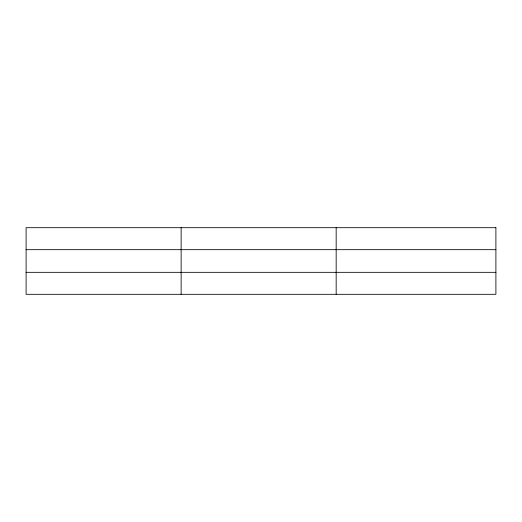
<?xml version="1.0" encoding="UTF-8"?>
<svg xmlns="http://www.w3.org/2000/svg" width="522" height="522" viewBox="0 0 522 522"><rect width="100%" height="100%" fill="white"/><g stroke="black" fill="none" stroke-linecap="round" stroke-linejoin="round"><path stroke-width="0.78" d="M181.134 294.31L181.134 227.69M336.168 294.31L336.168 227.69M26.1 249.673L495.9 249.673M26.1 272.327L495.9 272.327M495.9 227.69L495.9 294.31L26.1 294.31L26.1 227.69L495.9 227.69"/></g></svg>
